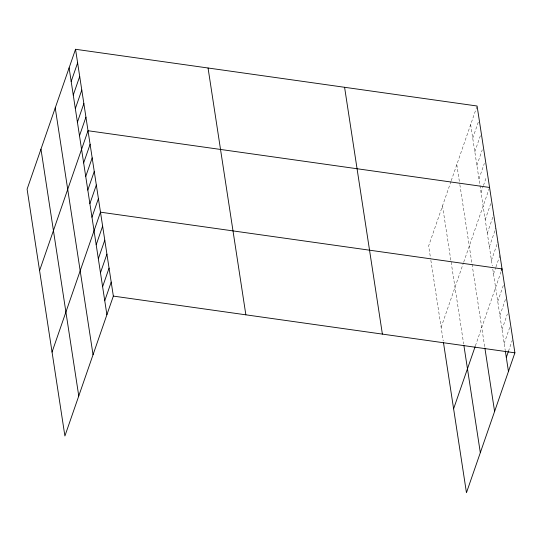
<?xml version="1.0" encoding="UTF-8"?>
<svg xmlns="http://www.w3.org/2000/svg" width="542" height="542" viewBox="0 0 542 542"><rect width="100%" height="100%" fill="white"/><g stroke="black" fill="none" stroke-linecap="round" stroke-linejoin="round"><path stroke-width="0.41" stroke-dasharray="2.71 2.03" d="M450.978 181.441L428.654 245.899L430.612 258.676M451.242 180.676L476.831 106.788M472.732 138.196L478.911 120.358M474.812 151.767L480.991 133.935M476.892 165.344L482.265 149.836M478.972 178.921L484.338 163.413M481.052 192.491L483.2 186.292M483.464 185.513L486.418 176.983M441.134 327.348L463.451 262.89M463.715 262.125L489.304 188.237M485.205 219.645L491.384 201.807M487.285 233.216L493.728 214.612M489.365 246.793L495.808 228.182M491.445 260.37L497.888 241.759M493.525 273.947L495.673 267.741M495.944 266.962L499.968 255.336M475.395 345.871L501.513 270.458M497.746 301.508L503.924 283.669M499.887 315.491L506.065 297.66M502.027 329.475L507.4 313.967M504.168 343.465L510.347 325.627M508.464 351.25L512.224 340.39M470.652 124.619L492.299 265.959M492.793 269.15L505.178 350.044M456.798 164.639L459.731 183.806M459.853 184.605L484.772 347.286M442.516 205.879L463.674 344.021M430.856 260.275L443.214 340.925"/><path stroke-width="0.81" d="M75.541 49.281L27.1 189.172L64.904 435.992L113.346 296.101L75.541 49.281L477.096 106.008L514.9 352.828L466.459 492.719L443.458 342.524M71.178 81.469L77.621 62.858M73.258 95.04L79.701 76.436M75.331 108.617L81.781 90.006M77.411 122.194L83.861 103.583M79.491 135.764L85.934 117.16M39.573 270.621L88.014 130.73L489.575 187.457M83.651 162.918L90.094 144.308M85.731 176.489L92.174 157.885M87.811 190.066L94.254 171.455M89.891 203.643L96.334 185.032M91.964 217.213L98.414 198.609M52.046 352.07L100.494 212.179L502.048 268.907L501.513 270.458M96.191 244.781L102.634 226.17M98.332 258.764L104.775 240.153M100.473 272.748L106.916 254.137M102.614 286.738L109.057 268.127M104.755 300.722L111.198 282.111M453.607 408.797L475.131 346.629M506.316 357.449L508.464 351.25M113.346 296.101L514.9 352.828M505.307 350.87L508.457 371.439M484.894 348.106L494.595 411.459M463.918 345.62L480.32 452.692M344.583 87.289L382.388 334.109M208.053 68.001L245.858 314.821M69.098 67.892L106.896 314.712M55.237 107.912L93.041 354.732M40.962 149.152L78.759 395.965"/></g></svg>
